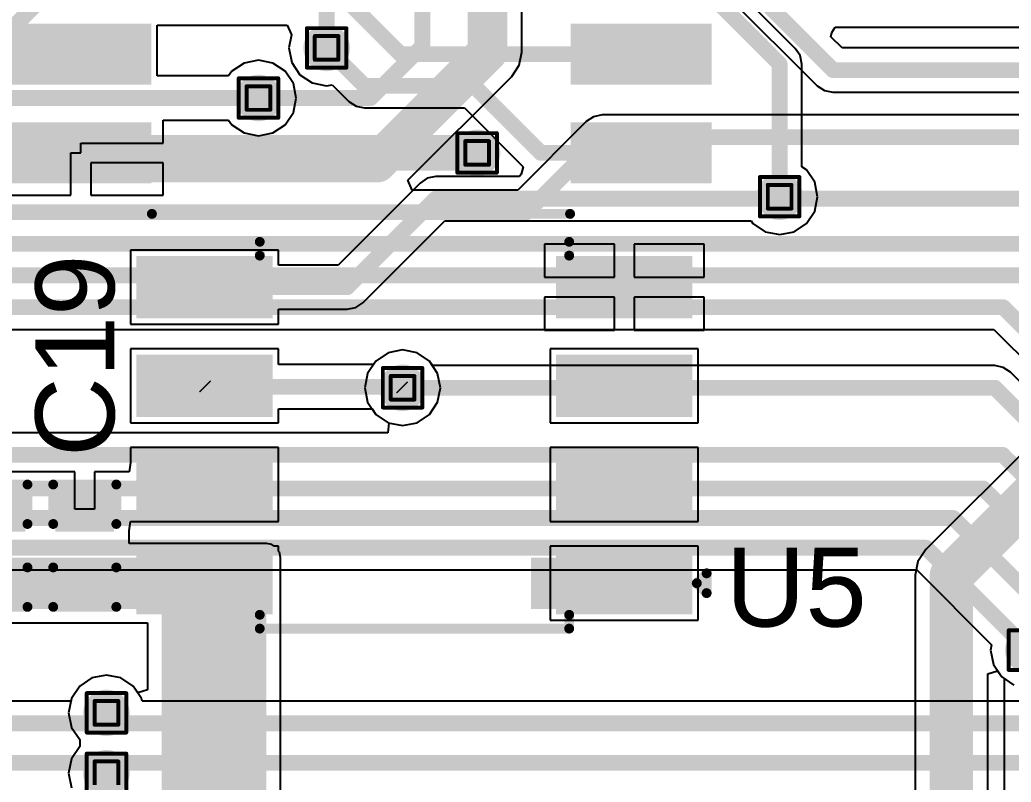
# Model space of a CAD drawing. Header units: inches. Extents: x -8 to 208, y -3 to 109.
# Drawn here: x 21.95 to 34.7, y 39.12 to 48.93 of the extents above; entities that cross this region are included whole.
import ezdxf

# ---------------------------------------------------------------- set-up
doc = ezdxf.new("R2010")
doc.units = ezdxf.units.IN
for name, color, linetype in [('BottomLayer', 5, 'Continuous'), ('DrillDrawing', 1, 'Continuous'), ('TopLayer', 1, 'Continuous'), ('TopOverlay', 2, 'Continuous'), ('TopPaste', 8, 'Continuous'), ('TopSolder', 216, 'Continuous'), ('ViaHoleLayer', 16, 'Continuous')]:
    doc.layers.add(name, color=color, linetype=linetype)
doc.styles.add('Arial', font='', dxfattribs={"height": 0.2})
doc.styles.get('Arial').set_extended_font_data('Arial')

# ---------------------------------------------------------------- blocks, each defined once
blk = doc.blocks.new('SOIC_8_19')
at = {"layer": 'TopLayer'}
for points in [[(-1.925, 2.205), (-1.925, 1.605), (-3.475, 1.605), (-3.475, 2.205)], [(3.475, 2.205), (3.475, 1.605), (1.925, 1.605), (1.925, 2.205)], [(-1.925, 0.935), (-1.925, 0.335), (-3.475, 0.335), (-3.475, 0.935)], [(3.475, 0.935), (3.475, 0.335), (1.925, 0.335), (1.925, 0.935)], [(-1.925, -0.335), (-1.925, -0.935), (-3.475, -0.935), (-3.475, -0.335)], [(3.475, -0.335), (3.475, -0.935), (1.925, -0.935), (1.925, -0.335)], [(-1.925, -1.605), (-1.925, -2.205), (-3.475, -2.205), (-3.475, -1.605)], [(3.475, -1.605), (3.475, -2.205), (1.925, -2.205), (1.925, -1.605)]]:
    blk.add_hatch(color=1, dxfattribs=at).paths.add_polyline_path(points)
at = {"layer": 'TopOverlay'}
blk.add_hatch(color=2, dxfattribs=at).paths.add_polyline_path([(-1.829, 1.575), (-1.499, 1.575), (-1.499, 2.235), (-1.829, 2.235)])
at = {"layer": 'TopPaste'}
for points in [[(-1.925, 2.205), (-1.925, 1.605), (-3.475, 1.605), (-3.475, 2.205)], [(3.475, 2.205), (3.475, 1.605), (1.925, 1.605), (1.925, 2.205)], [(-1.925, 0.935), (-1.925, 0.335), (-3.475, 0.335), (-3.475, 0.935)], [(3.475, 0.935), (3.475, 0.335), (1.925, 0.335), (1.925, 0.935)], [(-1.925, -0.335), (-1.925, -0.935), (-3.475, -0.935), (-3.475, -0.335)], [(3.475, -0.335), (3.475, -0.935), (1.925, -0.935), (1.925, -0.335)], [(-1.925, -1.605), (-1.925, -2.205), (-3.475, -2.205), (-3.475, -1.605)], [(3.475, -1.605), (3.475, -2.205), (1.925, -2.205), (1.925, -1.605)]]:
    blk.add_hatch(color=8, dxfattribs=at).paths.add_polyline_path(points)
at = {"layer": 'TopSolder'}
for points in [[(-1.823, 2.307), (-1.823, 1.503), (-3.577, 1.503), (-3.577, 2.307)], [(3.577, 2.307), (3.577, 1.503), (1.823, 1.503), (1.823, 2.307)], [(-1.823, 1.037), (-1.823, 0.233), (-3.577, 0.233), (-3.577, 1.037)], [(3.577, 1.037), (3.577, 0.233), (1.823, 0.233), (1.823, 1.037)], [(-1.823, -0.233), (-1.823, -1.037), (-3.577, -1.037), (-3.577, -0.233)], [(3.577, -0.233), (3.577, -1.037), (1.823, -1.037), (1.823, -0.233)], [(-1.823, -1.503), (-1.823, -2.307), (-3.577, -2.307), (-3.577, -1.503)], [(3.577, -1.503), (3.577, -2.307), (1.823, -2.307), (1.823, -1.503)]]:
    blk.add_hatch(color=216, dxfattribs=at).paths.add_polyline_path(points)
at = {"layer": 'TopOverlay', "const_width": 0.127}
for points in [[(-1.991, 2.489), (-1.991, 2.311)], [(1.991, 2.489), (-1.991, 2.489)], [(1.991, 2.489), (1.991, 2.311)], [(-3.632, 1.905), (-3.759, 2.032)], [(-3.759, 2.032), (-3.759, 1.778)], [(-3.632, 1.905), (-3.759, 1.778)], [(-1.991, -2.311), (-1.991, -2.489)], [(1.991, -2.311), (1.991, -2.489)], [(1.991, -2.489), (-1.991, -2.489)]]:
    blk.add_lwpolyline(points, dxfattribs=at)
at = {"layer": 'TopOverlay', "const_width": 0.0635}
for points in [[(-2.022, 2.489, 1), (-1.959, 2.489, 1)], [(-2.022, 2.489, 1), (-1.959, 2.489, 1)], [(1.959, 2.489, 1), (2.022, 2.489, 1)], [(1.959, 2.489, 1), (2.022, 2.489, 1)], [(-2.022, 2.311, 1), (-1.959, 2.311, 1)], [(1.959, 2.311, 1), (2.022, 2.311, 1)], [(-3.791, 2.032, 1), (-3.727, 2.032, 1)], [(-3.791, 2.032, 1), (-3.727, 2.032, 1)], [(-3.664, 1.905, 1), (-3.6, 1.905, 1)], [(-3.664, 1.905, 1), (-3.6, 1.905, 1)], [(-3.791, 1.778, 1), (-3.727, 1.778, 1)], [(-3.791, 1.778, 1), (-3.727, 1.778, 1)], [(-2.022, -2.311, 1), (-1.959, -2.311, 1)], [(1.959, -2.311, 1), (2.022, -2.311, 1)], [(-2.022, -2.489, 1), (-1.959, -2.489, 1)], [(-2.022, -2.489, 1), (-1.959, -2.489, 1)], [(1.959, -2.489, 1), (2.022, -2.489, 1)], [(1.959, -2.489, 1), (2.022, -2.489, 1)]]:
    blk.add_lwpolyline(points, format="xyb", close=True, dxfattribs=at)
blk = doc.blocks.new('SOIC_8__208______21')
at = {"layer": 'TopLayer'}
for points in [[(-4.41, 2.195), (-2.8, 2.195), (-2.8, 1.615), (-4.41, 1.615)], [(2.8, 2.195), (4.41, 2.195), (4.41, 1.615), (2.8, 1.615)], [(-4.41, 0.925), (-2.8, 0.925), (-2.8, 0.345), (-4.41, 0.345)], [(2.8, 0.925), (4.41, 0.925), (4.41, 0.345), (2.8, 0.345)], [(-4.41, -0.345), (-2.8, -0.345), (-2.8, -0.925), (-4.41, -0.925)], [(2.8, -0.345), (4.41, -0.345), (4.41, -0.925), (2.8, -0.925)], [(-4.41, -1.615), (-2.8, -1.615), (-2.8, -2.195), (-4.41, -2.195)], [(2.8, -1.615), (4.41, -1.615), (4.41, -2.195), (2.8, -2.195)]]:
    blk.add_hatch(color=1, dxfattribs=at).paths.add_polyline_path(points)
at = {"layer": 'TopOverlay'}
blk.add_hatch(color=2, dxfattribs=at).paths.add_polyline_path([(-2.692, 1.625), (-2.337, 1.625), (-2.337, 2.209), (-2.692, 2.209)])
at = {"layer": 'TopPaste'}
for points in [[(-4.41, 2.195), (-2.8, 2.195), (-2.8, 1.615), (-4.41, 1.615)], [(2.8, 2.195), (4.41, 2.195), (4.41, 1.615), (2.8, 1.615)], [(-4.41, 0.925), (-2.8, 0.925), (-2.8, 0.345), (-4.41, 0.345)], [(2.8, 0.925), (4.41, 0.925), (4.41, 0.345), (2.8, 0.345)], [(-4.41, -0.345), (-2.8, -0.345), (-2.8, -0.925), (-4.41, -0.925)], [(2.8, -0.345), (4.41, -0.345), (4.41, -0.925), (2.8, -0.925)], [(-4.41, -1.615), (-2.8, -1.615), (-2.8, -2.195), (-4.41, -2.195)], [(2.8, -1.615), (4.41, -1.615), (4.41, -2.195), (2.8, -2.195)]]:
    blk.add_hatch(color=8, dxfattribs=at).paths.add_polyline_path(points)
at = {"layer": 'TopSolder'}
for points in [[(-4.512, 2.297), (-2.698, 2.297), (-2.698, 1.513), (-4.512, 1.513)], [(2.698, 2.297), (4.512, 2.297), (4.512, 1.513), (2.698, 1.513)], [(-4.512, 1.027), (-2.698, 1.027), (-2.698, 0.243), (-4.512, 0.243)], [(2.698, 1.027), (4.512, 1.027), (4.512, 0.243), (2.698, 0.243)], [(-4.512, -0.243), (-2.698, -0.243), (-2.698, -1.027), (-4.512, -1.027)], [(2.698, -0.243), (4.512, -0.243), (4.512, -1.027), (2.698, -1.027)], [(-4.512, -1.513), (-2.698, -1.513), (-2.698, -2.297), (-4.512, -2.297)], [(2.698, -1.513), (4.512, -1.513), (4.512, -2.297), (2.698, -2.297)]]:
    blk.add_hatch(color=216, dxfattribs=at).paths.add_polyline_path(points)
at = {"layer": 'TopOverlay', "const_width": 0.127}
for points in [[(-2.69, 2.69), (2.69, 2.69)], [(-4.699, 2.057), (-4.572, 1.93)], [(-4.699, 1.803), (-4.699, 2.057)], [(-4.699, 1.803), (-4.572, 1.93)], [(-2.69, -2.69), (2.69, -2.69)]]:
    blk.add_lwpolyline(points, dxfattribs=at)
at = {"layer": 'TopOverlay', "const_width": 0.0635}
for points in [[(-2.722, 2.69, 1), (-2.658, 2.69, 1)], [(2.658, 2.69, 1), (2.722, 2.69, 1)], [(-4.731, 2.057, 1), (-4.667, 2.057, 1)], [(-4.731, 2.057, 1), (-4.667, 2.057, 1)], [(-4.604, 1.93, 1), (-4.54, 1.93, 1)], [(-4.604, 1.93, 1), (-4.54, 1.93, 1)], [(-4.731, 1.803, 1), (-4.667, 1.803, 1)], [(-4.731, 1.803, 1), (-4.667, 1.803, 1)], [(-2.722, -2.69, 1), (-2.658, -2.69, 1)], [(2.658, -2.69, 1), (2.722, -2.69, 1)]]:
    blk.add_lwpolyline(points, format="xyb", close=True, dxfattribs=at)
blk = doc.blocks.new('C___0402_138')
at = {"layer": 'TopLayer'}
for points in [[(-0.699, -0.318), (-0.699, 0.317), (-0.241, 0.317), (-0.241, -0.318)], [(0.241, -0.318), (0.241, 0.317), (0.699, 0.317), (0.699, -0.318)]]:
    blk.add_hatch(color=1, dxfattribs=at).paths.add_polyline_path(points)
at = {"layer": 'TopPaste'}
for points in [[(-0.699, -0.318), (-0.699, 0.317), (-0.241, 0.317), (-0.241, -0.318)], [(0.241, -0.318), (0.241, 0.317), (0.699, 0.317), (0.699, -0.318)]]:
    blk.add_hatch(color=8, dxfattribs=at).paths.add_polyline_path(points)
at = {"layer": 'TopSolder'}
for points in [[(-0.758, -0.377), (-0.758, 0.377), (-0.181, 0.377), (-0.181, -0.377)], [(0.181, -0.377), (0.181, 0.377), (0.758, 0.377), (0.758, -0.377)]]:
    blk.add_hatch(color=216, dxfattribs=at).paths.add_polyline_path(points)
at = {"layer": 'TopOverlay', "const_width": 0.127}
for points in [[(-0.787, -0.406), (-0.787, 0.406)], [(-0.279, 0.406), (-0.787, 0.406)], [(0.787, 0.406), (0.279, 0.406)], [(0.787, -0.406), (0.787, 0.406)], [(-0.279, -0.406), (-0.787, -0.406)], [(0.787, -0.406), (0.279, -0.406)]]:
    blk.add_lwpolyline(points, dxfattribs=at)
at = {"layer": 'TopOverlay', "const_width": 0.0635}
for points in [[(-0.819, 0.406, 1), (-0.756, 0.406, 1)], [(-0.819, 0.406, 1), (-0.756, 0.406, 1)], [(-0.311, 0.406, 1), (-0.248, 0.406, 1)], [(0.248, 0.406, 1), (0.311, 0.406, 1)], [(0.756, 0.406, 1), (0.819, 0.406, 1)], [(0.756, 0.406, 1), (0.819, 0.406, 1)], [(-0.819, -0.406, 1), (-0.756, -0.406, 1)], [(-0.819, -0.406, 1), (-0.756, -0.406, 1)], [(-0.311, -0.406, 1), (-0.248, -0.406, 1)], [(0.248, -0.406, 1), (0.311, -0.406, 1)], [(0.756, -0.406, 1), (0.819, -0.406, 1)], [(0.756, -0.406, 1), (0.819, -0.406, 1)]]:
    blk.add_lwpolyline(points, format="xyb", close=True, dxfattribs=at)
blk = doc.blocks.new('C___0402_139')
at = {"layer": 'TopLayer'}
for points in [[(-0.699, -0.318), (-0.699, 0.317), (-0.241, 0.317), (-0.241, -0.318)], [(0.241, -0.318), (0.241, 0.317), (0.699, 0.317), (0.699, -0.318)]]:
    blk.add_hatch(color=1, dxfattribs=at).paths.add_polyline_path(points)
at = {"layer": 'TopPaste'}
for points in [[(-0.699, -0.318), (-0.699, 0.317), (-0.241, 0.317), (-0.241, -0.318)], [(0.241, -0.318), (0.241, 0.317), (0.699, 0.317), (0.699, -0.318)]]:
    blk.add_hatch(color=8, dxfattribs=at).paths.add_polyline_path(points)
at = {"layer": 'TopSolder'}
for points in [[(-0.758, -0.377), (-0.758, 0.377), (-0.181, 0.377), (-0.181, -0.377)], [(0.181, -0.377), (0.181, 0.377), (0.758, 0.377), (0.758, -0.377)]]:
    blk.add_hatch(color=216, dxfattribs=at).paths.add_polyline_path(points)
at = {"layer": 'TopOverlay', "const_width": 0.127}
for points in [[(-0.787, -0.406), (-0.787, 0.406)], [(-0.279, 0.406), (-0.787, 0.406)], [(0.787, 0.406), (0.279, 0.406)], [(0.787, -0.406), (0.787, 0.406)], [(-0.279, -0.406), (-0.787, -0.406)], [(0.787, -0.406), (0.279, -0.406)]]:
    blk.add_lwpolyline(points, dxfattribs=at)
at = {"layer": 'TopOverlay', "const_width": 0.0635}
for points in [[(-0.819, 0.406, 1), (-0.756, 0.406, 1)], [(-0.819, 0.406, 1), (-0.756, 0.406, 1)], [(-0.311, 0.406, 1), (-0.248, 0.406, 1)], [(0.248, 0.406, 1), (0.311, 0.406, 1)], [(0.756, 0.406, 1), (0.819, 0.406, 1)], [(0.756, 0.406, 1), (0.819, 0.406, 1)], [(-0.819, -0.406, 1), (-0.756, -0.406, 1)], [(-0.819, -0.406, 1), (-0.756, -0.406, 1)], [(-0.311, -0.406, 1), (-0.248, -0.406, 1)], [(0.248, -0.406, 1), (0.311, -0.406, 1)], [(0.756, -0.406, 1), (0.819, -0.406, 1)], [(0.756, -0.406, 1), (0.819, -0.406, 1)]]:
    blk.add_lwpolyline(points, format="xyb", close=True, dxfattribs=at)

msp = doc.modelspace()

# ---------------------------------------------------------------- hatches: boundary and pattern name
at = {"layer": 'BottomLayer'}
h = msp.add_hatch(color=5, dxfattribs=at)
edge = h.paths.add_edge_path()
edge.add_arc((25.896, 48.57), 0.3, 0, 360)
h = msp.add_hatch(color=5, dxfattribs=at)
edge = h.paths.add_edge_path()
edge.add_arc((25.019, 47.925), 0.3, 0, 360)
h = msp.add_hatch(color=5, dxfattribs=at)
edge = h.paths.add_edge_path()
edge.add_arc((27.832, 47.219), 0.3, 0, 360)
h = msp.add_hatch(color=5, dxfattribs=at)
edge = h.paths.add_edge_path()
edge.add_arc((31.725, 46.655), 0.3, 0, 360)
h = msp.add_hatch(color=5, dxfattribs=at)
edge = h.paths.add_edge_path()
edge.add_arc((26.873, 44.196), 0.3, 0, 360)
h = msp.add_hatch(color=5, dxfattribs=at)
edge = h.paths.add_edge_path()
edge.add_arc((34.925, 40.82), 0.3, 0, 360)
h = msp.add_hatch(color=5, dxfattribs=at)
edge = h.paths.add_edge_path()
edge.add_arc((23.063, 40.013), 0.3, 0, 360)
h = msp.add_hatch(color=5, dxfattribs=at)
edge = h.paths.add_edge_path()
edge.add_arc((23.063, 39.235), 0.3, 0, 360)
at = {"layer": 'TopLayer'}
h = msp.add_hatch(color=1, dxfattribs=at)
edge = h.paths.add_edge_path()
edge.add_arc((25.896, 48.57), 0.3, 0, 360)
h = msp.add_hatch(color=1, dxfattribs=at)
edge = h.paths.add_edge_path()
edge.add_arc((25.019, 47.925), 0.3, 0, 360)
h = msp.add_hatch(color=1, dxfattribs=at)
edge = h.paths.add_edge_path()
edge.add_arc((27.832, 47.219), 0.3, 0, 360)
h = msp.add_hatch(color=1, dxfattribs=at)
edge = h.paths.add_edge_path()
edge.add_arc((31.725, 46.655), 0.3, 0, 360)
h = msp.add_hatch(color=1, dxfattribs=at)
edge = h.paths.add_edge_path()
edge.add_arc((26.873, 44.196), 0.3, 0, 360)
for points in [[(21.285, 41.351), (25.121, 41.351), (25.121, 42.012), (21.285, 42.012)], [(23.774, 37.236), (25.121, 37.236), (25.121, 42.012), (23.774, 42.012)]]:
    msp.add_hatch(color=1, dxfattribs=at).paths.add_polyline_path(points)
h = msp.add_hatch(color=1, dxfattribs=at)
edge = h.paths.add_edge_path()
edge.add_arc((34.925, 40.82), 0.3, 0, 360)
h = msp.add_hatch(color=1, dxfattribs=at)
edge = h.paths.add_edge_path()
edge.add_arc((23.063, 40.013), 0.3, 0, 360)
h = msp.add_hatch(color=1, dxfattribs=at)
edge = h.paths.add_edge_path()
edge.add_arc((23.063, 39.235), 0.3, 0, 360)
at = {"layer": 'ViaHoleLayer'}
h = msp.add_hatch(color=16, dxfattribs=at)
edge = h.paths.add_edge_path()
edge.add_arc((25.896, 48.57), 0.15, 0, 360)
h = msp.add_hatch(color=16, dxfattribs=at)
edge = h.paths.add_edge_path()
edge.add_arc((25.019, 47.925), 0.15, 0, 360)
h = msp.add_hatch(color=16, dxfattribs=at)
edge = h.paths.add_edge_path()
edge.add_arc((27.832, 47.219), 0.15, 0, 360)
h = msp.add_hatch(color=16, dxfattribs=at)
edge = h.paths.add_edge_path()
edge.add_arc((31.725, 46.655), 0.15, 0, 360)
h = msp.add_hatch(color=16, dxfattribs=at)
edge = h.paths.add_edge_path()
edge.add_arc((26.873, 44.196), 0.15, 0, 360)
h = msp.add_hatch(color=16, dxfattribs=at)
edge = h.paths.add_edge_path()
edge.add_arc((23.063, 40.013), 0.15, 0, 360)
h = msp.add_hatch(color=16, dxfattribs=at)
edge = h.paths.add_edge_path()
edge.add_arc((23.063, 39.235), 0.15, 0, 360)

# ---------------------------------------------------------------- linework, layer by layer
at = {"layer": 'BottomLayer'}
for p, q in [((29.543, 50.75), (32.209, 48.084)), ((28.406, 48.514), (28.406, 50.167)), ((32.384, 48.714), (32.396, 48.769)), ((32.396, 48.769), (32.44, 48.839)), ((32.44, 48.839), (39.197, 48.839)), ((32.528, 48.57), (32.384, 48.714)), ((28.372, 48.346), (28.406, 48.514)), ((28.406, 48.514), (28.406, 48.514)), ((38.786, 48.57), (32.528, 48.57)), ((28.277, 48.203), (28.372, 48.346)), ((26.942, 46.868), (28.277, 48.203)), ((32.209, 48.084), (32.209, 48.084)), ((32.209, 48.084), (32.301, 48.022)), ((32.301, 48.022), (32.41, 48.001)), ((32.41, 48.001), (32.41, 48.001)), ((32.41, 48.001), (36.335, 48.001)), ((29.439, 47.707), (29.33, 47.685)), ((36.141, 47.707), (29.439, 47.707)), ((29.439, 47.707), (29.439, 47.707)), ((29.237, 47.623), (28.355, 46.741)), ((29.33, 47.685), (29.237, 47.623)), ((29.237, 47.623), (29.237, 47.623)), ((26.995, 46.741), (26.942, 46.868)), ((28.355, 46.741), (26.995, 46.741)), ((20.382, 44.948), (34.482, 44.948)), ((34.482, 44.948), (35.112, 44.317)), ((26.687, 44.646), (26.529, 44.54)), ((26.873, 44.683), (26.687, 44.646)), ((27.06, 44.646), (26.873, 44.683)), ((27.218, 44.54), (27.06, 44.646)), ((26.529, 44.54), (26.423, 44.382)), ((27.257, 44.481), (27.218, 44.54)), ((34.493, 44.481), (27.257, 44.481)), ((34.602, 44.459), (34.493, 44.481)), ((34.493, 44.481), (34.493, 44.481)), ((34.695, 44.397), (34.602, 44.459)), ((34.999, 44.093), (34.695, 44.397)), ((26.423, 44.382), (26.386, 44.196)), ((26.386, 44.196), (26.423, 44.01)), ((26.423, 44.01), (26.529, 43.852)), ((26.529, 43.852), (26.687, 43.746)), ((26.695, 43.744), (26.683, 43.617)), ((26.687, 43.746), (26.695, 43.744)), ((26.683, 43.617), (15.185, 43.617)), ((14.644, 41.854), (33.488, 41.854)), ((33.488, 41.854), (34.452, 40.89)), ((34.452, 40.89), (34.438, 40.82)), ((34.438, 40.82), (34.475, 40.634)), ((34.475, 40.634), (34.581, 40.476)), ((22.877, 40.463), (22.719, 40.357)), ((23.063, 40.5), (22.877, 40.463)), ((23.25, 40.463), (23.063, 40.5)), ((23.408, 40.357), (23.25, 40.463)), ((34.581, 40.476), (34.739, 40.37)), ((22.719, 40.357), (22.613, 40.199)), ((23.513, 40.199), (23.408, 40.357)), ((22.613, 40.199), (22.576, 40.013)), ((23.521, 40.163), (23.513, 40.199)), ((41.678, 40.163), (23.521, 40.163)), ((22.576, 40.013), (22.613, 39.826)), ((22.613, 39.826), (22.719, 39.668)), ((22.719, 39.668), (22.719, 39.58)), ((22.719, 39.58), (22.613, 39.422)), ((22.613, 39.422), (22.576, 39.235)), ((22.576, 39.235), (22.613, 39.049))]:
    msp.add_line(p, q, dxfattribs=at)
for points, const_width in [([(29.661, 51.034), (32.41, 48.285)], 0.203), ([(25.896, 48.57), (25.896, 50.541)], 0.203), ([(27.965, 48.514), (27.965, 50.368)], 0.508), ([(20.084, 47.059), (23.309, 50.284)], 0.203), ([(27.127, 48.59), (27.127, 49.759)], 0.203), ([(26.543, 47.092), (27.965, 48.514)], 0.508), ([(26.462, 47.925), (27.127, 48.59)], 0.203), ([(32.41, 48.285), (38.786, 48.285)], 0.203), ([(25.019, 47.925), (26.462, 47.925)], 0.203), ([(28.473, 46.457), (29.439, 47.422)], 0.203), ([(29.439, 47.422), (36.525, 47.422)], 0.203), ([(21.336, 47.092), (26.543, 47.092)], 0.508), ([(31.725, 46.63), (31.725, 46.655)], 0.203), ([(31.725, 46.63), (38.994, 46.63)], 0.203), ([(16.453, 46.457), (28.473, 46.457)], 0.203), ([(16.32, 46.05), (36.5, 46.05)], 0.203), ([(16.188, 45.644), (35.712, 45.644)], 0.203), ([(16.058, 45.233), (34.6, 45.233)], 0.203), ([(34.6, 45.233), (35.585, 44.247)], 0.203), ([(26.873, 44.196), (34.493, 44.196)], 0.203), ([(34.493, 44.196), (35.128, 43.561)], 0.203), ([(15.067, 43.332), (34.595, 43.332)], 0.203), ([(34.595, 43.332), (35.154, 42.774)], 0.203), ([(14.96, 42.901), (34.341, 42.901)], 0.203), ([(34.341, 42.901), (35.103, 42.139)], 0.203), ([(15.037, 42.52), (33.96, 42.52)], 0.203), ([(33.96, 42.52), (35.08, 41.399)], 0.203), ([(14.644, 42.139), (33.606, 42.139)], 0.203), ([(33.606, 42.139), (34.925, 40.82)], 0.203), ([(23.063, 40.013), (23.198, 39.878)], 0.203), ([(23.198, 39.878), (41.61, 39.878)], 0.203), ([(23.063, 39.235), (23.198, 39.37)], 0.203), ([(23.198, 39.37), (46.988, 39.37)], 0.203)]:
    msp.add_lwpolyline(points, dxfattribs=dict(at, const_width=const_width))
for points, const_width in [([(27.838, 48.514, 1), (28.092, 48.514, 1)], 0.254), ([(27.838, 48.514, 1), (28.092, 48.514, 1)], 0.254), ([(25.845, 48.57, 1), (25.946, 48.57, 1)], 0.102), ([(27.076, 48.59, 1), (27.178, 48.59, 1)], 0.102), ([(27.076, 48.59, 1), (27.178, 48.59, 1)], 0.102), ([(32.36, 48.285, 1), (32.461, 48.285, 1)], 0.102), ([(32.36, 48.285, 1), (32.461, 48.285, 1)], 0.102), ([(24.968, 47.925, 1), (25.07, 47.925, 1)], 0.102), ([(26.411, 47.925, 1), (26.513, 47.925, 1)], 0.102), ([(26.411, 47.925, 1), (26.513, 47.925, 1)], 0.102), ([(29.388, 47.422, 1), (29.489, 47.422, 1)], 0.102), ([(29.388, 47.422, 1), (29.489, 47.422, 1)], 0.102), ([(26.416, 47.092, 1), (26.67, 47.092, 1)], 0.254), ([(26.416, 47.092, 1), (26.67, 47.092, 1)], 0.254), ([(31.674, 46.655, 1), (31.775, 46.655, 1)], 0.102), ([(31.674, 46.63, 1), (31.775, 46.63, 1)], 0.102), ([(31.674, 46.63, 1), (31.775, 46.63, 1)], 0.102), ([(28.423, 46.457, 1), (28.524, 46.457, 1)], 0.102), ([(28.423, 46.457, 1), (28.524, 46.457, 1)], 0.102), ([(34.549, 45.233, 1), (34.65, 45.233, 1)], 0.102), ([(34.549, 45.233, 1), (34.65, 45.233, 1)], 0.102), ([(26.822, 44.196, 1), (26.924, 44.196, 1)], 0.102), ([(34.442, 44.196, 1), (34.544, 44.196, 1)], 0.102), ([(34.442, 44.196, 1), (34.544, 44.196, 1)], 0.102), ([(34.544, 43.332, 1), (34.646, 43.332, 1)], 0.102), ([(34.544, 43.332, 1), (34.646, 43.332, 1)], 0.102), ([(34.29, 42.901, 1), (34.392, 42.901, 1)], 0.102), ([(34.29, 42.901, 1), (34.392, 42.901, 1)], 0.102), ([(33.909, 42.52, 1), (34.011, 42.52, 1)], 0.102), ([(33.909, 42.52, 1), (34.011, 42.52, 1)], 0.102), ([(33.556, 42.139, 1), (33.657, 42.139, 1)], 0.102), ([(33.556, 42.139, 1), (33.657, 42.139, 1)], 0.102), ([(23.012, 40.013, 1), (23.114, 40.013, 1)], 0.102), ([(23.147, 39.878, 1), (23.249, 39.878, 1)], 0.102), ([(23.147, 39.878, 1), (23.249, 39.878, 1)], 0.102), ([(23.147, 39.37, 1), (23.249, 39.37, 1)], 0.102), ([(23.147, 39.37, 1), (23.249, 39.37, 1)], 0.102), ([(23.012, 39.235, 1), (23.114, 39.235, 1)], 0.102)]:
    msp.add_lwpolyline(points, format="xyb", close=True, dxfattribs=dict(at, const_width=const_width))
at = {"layer": 'DrillDrawing', "const_width": 0.0508}
for points in [[(25.642, 48.824), (26.15, 48.824)], [(25.642, 48.316), (25.642, 48.824)], [(25.743, 48.722), (26.048, 48.722)], [(25.743, 48.417), (25.743, 48.722)], [(26.048, 48.417), (26.048, 48.722)], [(26.15, 48.316), (26.15, 48.824)], [(25.642, 48.316), (26.15, 48.316)], [(25.743, 48.417), (26.048, 48.417)], [(24.765, 48.179), (25.273, 48.179)], [(24.765, 47.671), (24.765, 48.179)], [(24.867, 48.077), (25.171, 48.077)], [(24.867, 47.773), (24.867, 48.077)], [(25.171, 47.773), (25.171, 48.077)], [(25.273, 47.671), (25.273, 48.179)], [(24.867, 47.773), (25.171, 47.773)], [(24.765, 47.671), (25.273, 47.671)], [(27.578, 47.473), (28.086, 47.473)], [(27.578, 46.965), (27.578, 47.473)], [(28.086, 46.965), (28.086, 47.473)], [(27.679, 47.371), (27.984, 47.371)], [(27.679, 47.066), (27.679, 47.371)], [(27.984, 47.066), (27.984, 47.371)], [(27.679, 47.066), (27.984, 47.066)], [(27.578, 46.965), (28.086, 46.965)], [(31.471, 46.909), (31.979, 46.909)], [(31.471, 46.401), (31.471, 46.909)], [(31.572, 46.807), (31.877, 46.807)], [(31.572, 46.503), (31.572, 46.807)], [(31.877, 46.503), (31.877, 46.807)], [(31.979, 46.401), (31.979, 46.909)], [(31.572, 46.503), (31.877, 46.503)], [(31.471, 46.401), (31.979, 46.401)], [(26.619, 44.45), (27.127, 44.45)], [(26.619, 43.942), (26.619, 44.45)], [(27.127, 43.942), (27.127, 44.45)], [(26.721, 44.348), (27.026, 44.348)], [(26.721, 44.044), (26.721, 44.348)], [(27.026, 44.044), (27.026, 44.348)], [(26.721, 44.044), (27.026, 44.044)], [(26.619, 43.942), (27.127, 43.942)], [(34.671, 41.074), (35.179, 41.074)], [(34.671, 40.566), (34.671, 41.074)], [(34.671, 40.566), (35.179, 40.566)], [(22.809, 40.267), (23.317, 40.267)], [(22.809, 39.759), (22.809, 40.267)], [(22.911, 40.165), (23.216, 40.165)], [(22.911, 39.86), (22.911, 40.165)], [(23.216, 39.86), (23.216, 40.165)], [(23.317, 39.759), (23.317, 40.267)], [(22.911, 39.86), (23.216, 39.86)], [(22.809, 39.759), (23.317, 39.759)], [(22.809, 39.489), (23.317, 39.489)], [(22.809, 38.981), (22.809, 39.489)], [(22.911, 39.388), (23.216, 39.388)], [(22.911, 39.083), (22.911, 39.388)], [(23.216, 39.083), (23.216, 39.388)], [(23.317, 38.981), (23.317, 39.489)]]:
    msp.add_lwpolyline(points, dxfattribs=at)
at = {"layer": 'DrillDrawing', "const_width": 0.0254}
for points in [[(25.629, 48.824, 1), (25.654, 48.824, 1)], [(25.629, 48.824, 1), (25.654, 48.824, 1)], [(25.731, 48.722, 1), (25.756, 48.722, 1)], [(25.731, 48.722, 1), (25.756, 48.722, 1)], [(26.035, 48.722, 1), (26.061, 48.722, 1)], [(26.035, 48.722, 1), (26.061, 48.722, 1)], [(26.137, 48.824, 1), (26.162, 48.824, 1)], [(26.137, 48.824, 1), (26.162, 48.824, 1)], [(25.629, 48.316, 1), (25.654, 48.316, 1)], [(25.629, 48.316, 1), (25.654, 48.316, 1)], [(25.731, 48.417, 1), (25.756, 48.417, 1)], [(25.731, 48.417, 1), (25.756, 48.417, 1)], [(26.035, 48.417, 1), (26.061, 48.417, 1)], [(26.035, 48.417, 1), (26.061, 48.417, 1)], [(26.137, 48.316, 1), (26.162, 48.316, 1)], [(26.137, 48.316, 1), (26.162, 48.316, 1)], [(24.752, 48.179, 1), (24.778, 48.179, 1)], [(24.752, 48.179, 1), (24.778, 48.179, 1)], [(24.854, 48.077, 1), (24.879, 48.077, 1)], [(24.854, 48.077, 1), (24.879, 48.077, 1)], [(25.159, 48.077, 1), (25.184, 48.077, 1)], [(25.159, 48.077, 1), (25.184, 48.077, 1)], [(25.26, 48.179, 1), (25.286, 48.179, 1)], [(25.26, 48.179, 1), (25.286, 48.179, 1)], [(24.854, 47.773, 1), (24.879, 47.773, 1)], [(24.854, 47.773, 1), (24.879, 47.773, 1)], [(25.159, 47.773, 1), (25.184, 47.773, 1)], [(25.159, 47.773, 1), (25.184, 47.773, 1)], [(24.752, 47.671, 1), (24.778, 47.671, 1)], [(24.752, 47.671, 1), (24.778, 47.671, 1)], [(25.26, 47.671, 1), (25.286, 47.671, 1)], [(25.26, 47.671, 1), (25.286, 47.671, 1)], [(27.565, 47.473, 1), (27.591, 47.473, 1)], [(27.565, 47.473, 1), (27.591, 47.473, 1)], [(28.073, 47.473, 1), (28.099, 47.473, 1)], [(28.073, 47.473, 1), (28.099, 47.473, 1)], [(27.667, 47.371, 1), (27.692, 47.371, 1)], [(27.667, 47.371, 1), (27.692, 47.371, 1)], [(27.972, 47.371, 1), (27.997, 47.371, 1)], [(27.972, 47.371, 1), (27.997, 47.371, 1)], [(27.667, 47.066, 1), (27.692, 47.066, 1)], [(27.667, 47.066, 1), (27.692, 47.066, 1)], [(27.972, 47.066, 1), (27.997, 47.066, 1)], [(27.972, 47.066, 1), (27.997, 47.066, 1)], [(27.565, 46.965, 1), (27.591, 46.965, 1)], [(27.565, 46.965, 1), (27.591, 46.965, 1)], [(28.073, 46.965, 1), (28.099, 46.965, 1)], [(28.073, 46.965, 1), (28.099, 46.965, 1)], [(31.458, 46.909, 1), (31.483, 46.909, 1)], [(31.458, 46.909, 1), (31.483, 46.909, 1)], [(31.559, 46.807, 1), (31.585, 46.807, 1)], [(31.559, 46.807, 1), (31.585, 46.807, 1)], [(31.864, 46.807, 1), (31.89, 46.807, 1)], [(31.864, 46.807, 1), (31.89, 46.807, 1)], [(31.966, 46.909, 1), (31.991, 46.909, 1)], [(31.966, 46.909, 1), (31.991, 46.909, 1)], [(31.559, 46.503, 1), (31.585, 46.503, 1)], [(31.559, 46.503, 1), (31.585, 46.503, 1)], [(31.864, 46.503, 1), (31.89, 46.503, 1)], [(31.864, 46.503, 1), (31.89, 46.503, 1)], [(31.458, 46.401, 1), (31.483, 46.401, 1)], [(31.458, 46.401, 1), (31.483, 46.401, 1)], [(31.966, 46.401, 1), (31.991, 46.401, 1)], [(31.966, 46.401, 1), (31.991, 46.401, 1)], [(26.607, 44.45, 1), (26.632, 44.45, 1)], [(26.607, 44.45, 1), (26.632, 44.45, 1)], [(27.114, 44.45, 1), (27.14, 44.45, 1)], [(27.114, 44.45, 1), (27.14, 44.45, 1)], [(26.708, 44.348, 1), (26.733, 44.348, 1)], [(26.708, 44.348, 1), (26.733, 44.348, 1)], [(27.013, 44.348, 1), (27.038, 44.348, 1)], [(27.013, 44.348, 1), (27.038, 44.348, 1)], [(26.708, 44.044, 1), (26.733, 44.044, 1)], [(26.708, 44.044, 1), (26.733, 44.044, 1)], [(27.013, 44.044, 1), (27.038, 44.044, 1)], [(27.013, 44.044, 1), (27.038, 44.044, 1)], [(26.607, 43.942, 1), (26.632, 43.942, 1)], [(26.607, 43.942, 1), (26.632, 43.942, 1)], [(27.114, 43.942, 1), (27.14, 43.942, 1)], [(27.114, 43.942, 1), (27.14, 43.942, 1)], [(34.658, 41.074, 1), (34.684, 41.074, 1)], [(34.658, 41.074, 1), (34.684, 41.074, 1)], [(34.658, 40.566, 1), (34.684, 40.566, 1)], [(34.658, 40.566, 1), (34.684, 40.566, 1)], [(22.797, 40.267, 1), (22.822, 40.267, 1)], [(22.797, 40.267, 1), (22.822, 40.267, 1)], [(22.898, 40.165, 1), (22.924, 40.165, 1)], [(22.898, 40.165, 1), (22.924, 40.165, 1)], [(23.203, 40.165, 1), (23.228, 40.165, 1)], [(23.203, 40.165, 1), (23.228, 40.165, 1)], [(23.305, 40.267, 1), (23.33, 40.267, 1)], [(23.305, 40.267, 1), (23.33, 40.267, 1)], [(22.898, 39.86, 1), (22.924, 39.86, 1)], [(22.898, 39.86, 1), (22.924, 39.86, 1)], [(23.203, 39.86, 1), (23.228, 39.86, 1)], [(23.203, 39.86, 1), (23.228, 39.86, 1)], [(22.797, 39.759, 1), (22.822, 39.759, 1)], [(22.797, 39.759, 1), (22.822, 39.759, 1)], [(23.305, 39.759, 1), (23.33, 39.759, 1)], [(23.305, 39.759, 1), (23.33, 39.759, 1)], [(22.797, 39.489, 1), (22.822, 39.489, 1)], [(22.797, 39.489, 1), (22.822, 39.489, 1)], [(22.898, 39.388, 1), (22.924, 39.388, 1)], [(22.898, 39.388, 1), (22.924, 39.388, 1)], [(23.203, 39.388, 1), (23.228, 39.388, 1)], [(23.203, 39.388, 1), (23.228, 39.388, 1)], [(23.305, 39.489, 1), (23.33, 39.489, 1)], [(23.305, 39.489, 1), (23.33, 39.489, 1)]]:
    msp.add_lwpolyline(points, format="xyb", close=True, dxfattribs=at)
at = {"layer": 'TopLayer'}
for p, q in [((31.926, 48.563), (31.164, 49.325)), ((23.716, 48.21), (23.716, 48.864)), ((23.716, 48.864), (25.388, 48.864)), ((25.388, 48.864), (25.442, 48.737)), ((25.442, 48.737), (25.408, 48.57)), ((25.408, 48.57), (25.446, 48.383)), ((31.988, 48.471), (31.926, 48.563)), ((32.009, 48.362), (31.988, 48.471)), ((24.833, 48.375), (24.675, 48.269)), ((25.019, 48.412), (24.833, 48.375)), ((25.205, 48.375), (25.019, 48.412)), ((25.363, 48.269), (25.205, 48.375)), ((25.446, 48.383), (25.551, 48.225)), ((32.009, 47.039), (32.009, 48.362)), ((32.009, 48.362), (32.009, 48.362)), ((24.675, 48.269), (24.635, 48.21)), ((25.469, 48.111), (25.363, 48.269)), ((25.551, 48.225), (25.709, 48.12)), ((24.635, 48.21), (23.716, 48.21)), ((25.506, 47.925), (25.469, 48.111)), ((25.709, 48.12), (25.896, 48.082)), ((25.896, 48.082), (25.966, 48.096)), ((25.966, 48.096), (26.182, 47.881)), ((25.469, 47.739), (25.506, 47.925)), ((26.182, 47.881), (26.182, 47.881)), ((26.182, 47.881), (26.274, 47.819)), ((25.363, 47.581), (25.469, 47.739)), ((26.274, 47.819), (26.383, 47.797)), ((26.383, 47.797), (27.67, 47.797)), ((27.67, 47.797), (28.425, 47.041)), ((23.792, 47.346), (23.792, 47.64)), ((23.792, 47.64), (24.635, 47.64)), ((24.635, 47.64), (24.675, 47.581)), ((24.675, 47.581), (24.833, 47.475)), ((25.205, 47.475), (25.363, 47.581)), ((24.833, 47.475), (25.019, 47.438)), ((25.019, 47.438), (25.205, 47.475)), ((22.733, 47.219), (22.733, 47.346)), ((22.733, 47.346), (23.792, 47.346)), ((22.606, 46.675), (22.606, 47.219)), ((22.606, 47.219), (22.733, 47.219)), ((23.792, 47.092), (22.86, 47.092)), ((22.86, 47.092), (22.86, 46.675)), ((23.792, 46.675), (23.792, 47.092)), ((28.4, 46.946), (28.377, 46.914)), ((28.425, 47.041), (28.4, 46.946)), ((32.069, 46.999), (32.009, 47.039)), ((32.175, 46.841), (32.069, 46.999)), ((27.099, 46.831), (26.044, 45.776)), ((27.191, 46.893), (27.099, 46.831)), ((27.099, 46.831), (27.099, 46.831)), ((27.3, 46.914), (27.191, 46.893)), ((28.377, 46.914), (27.3, 46.914)), ((32.212, 46.655), (32.175, 46.841)), ((21.674, 46.675), (22.606, 46.675)), ((22.86, 46.675), (23.792, 46.675)), ((32.175, 46.469), (32.212, 46.655)), ((32.069, 46.311), (32.175, 46.469)), ((26.363, 45.29), (27.418, 46.345)), ((27.418, 46.345), (31.357, 46.345)), ((31.357, 46.345), (31.38, 46.311)), ((31.38, 46.311), (31.538, 46.205)), ((31.911, 46.205), (32.069, 46.311)), ((31.538, 46.205), (31.725, 46.168)), ((31.725, 46.168), (31.911, 46.205)), ((29.599, 46.045), (28.697, 46.045)), ((28.697, 46.045), (28.697, 45.618)), ((29.599, 45.618), (29.599, 46.045)), ((30.755, 46.045), (29.853, 46.045)), ((29.853, 46.045), (29.853, 45.618)), ((30.755, 45.618), (30.755, 46.045)), ((25.278, 45.969), (23.373, 45.969)), ((23.373, 45.969), (23.373, 45.014)), ((25.278, 45.776), (25.278, 45.969)), ((26.044, 45.776), (25.278, 45.776)), ((28.697, 45.618), (29.599, 45.618)), ((29.853, 45.618), (30.755, 45.618)), ((26.271, 45.228), (26.363, 45.29)), ((29.599, 45.364), (28.697, 45.364)), ((28.697, 45.364), (28.697, 44.937)), ((29.599, 44.937), (29.599, 45.364)), ((30.755, 45.364), (29.853, 45.364)), ((29.853, 45.364), (29.853, 44.937)), ((30.755, 44.937), (30.755, 45.364)), ((25.278, 45.014), (25.278, 45.207)), ((25.278, 45.207), (26.162, 45.207)), ((26.162, 45.207), (26.271, 45.228)), ((26.162, 45.207), (26.162, 45.207)), ((23.373, 45.014), (25.278, 45.014)), ((28.697, 44.937), (29.599, 44.937)), ((29.853, 44.937), (30.755, 44.937)), ((25.278, 44.699), (23.373, 44.699)), ((23.373, 44.699), (23.373, 43.744)), ((25.278, 44.494), (25.278, 44.699)), ((26.687, 44.646), (26.529, 44.54)), ((26.873, 44.683), (26.687, 44.646)), ((27.06, 44.646), (26.873, 44.683)), ((27.218, 44.54), (27.06, 44.646)), ((30.678, 44.699), (28.773, 44.699)), ((28.773, 44.699), (28.773, 43.744)), ((30.678, 43.744), (30.678, 44.699)), ((26.529, 44.54), (26.497, 44.494)), ((27.323, 44.382), (27.218, 44.54)), ((26.497, 44.494), (25.278, 44.494)), ((27.36, 44.196), (27.323, 44.382)), ((27.323, 44.01), (27.36, 44.196)), ((27.218, 43.852), (27.323, 44.01)), ((25.278, 43.744), (25.278, 43.924)), ((25.278, 43.924), (26.48, 43.924)), ((26.48, 43.924), (26.529, 43.852)), ((26.529, 43.852), (26.687, 43.746)), ((27.06, 43.746), (27.218, 43.852)), ((23.373, 43.744), (25.278, 43.744)), ((26.687, 43.746), (26.873, 43.709)), ((26.873, 43.709), (27.06, 43.746)), ((28.773, 43.744), (30.678, 43.744)), ((35.002, 43.51), (33.605, 42.113)), ((25.278, 43.429), (23.373, 43.429)), ((23.373, 43.429), (23.373, 43.236)), ((25.278, 42.474), (25.278, 43.429)), ((30.678, 43.429), (28.773, 43.429)), ((28.773, 43.429), (28.773, 42.474)), ((30.678, 42.474), (30.678, 43.429)), ((22.657, 43.116), (21.768, 43.116)), ((22.657, 42.634), (22.657, 43.116)), ((23.246, 43.116), (22.911, 43.116)), ((22.911, 43.116), (22.911, 42.634)), ((23.355, 43.116), (23.246, 43.116)), ((23.373, 43.236), (23.355, 43.116)), ((22.911, 42.634), (22.657, 42.634)), ((23.355, 42.354), (23.373, 42.474)), ((23.373, 42.474), (23.482, 42.474)), ((23.482, 42.474), (25.278, 42.474)), ((28.773, 42.474), (30.678, 42.474)), ((23.355, 42.193), (23.355, 42.354)), ((25.121, 42.193), (23.355, 42.193)), ((25.19, 42.179), (25.121, 42.193)), ((25.22, 42.159), (25.19, 42.179)), ((25.278, 42.159), (25.22, 42.159)), ((25.278, 42.095), (25.278, 42.159)), ((25.288, 42.081), (25.278, 42.095)), ((30.678, 42.159), (28.773, 42.159)), ((28.773, 42.159), (28.773, 41.204)), ((30.678, 41.204), (30.678, 42.159)), ((33.605, 42.113), (33.504, 41.961)), ((25.302, 42.012), (25.288, 42.081)), ((25.302, 38.84), (25.302, 42.012)), ((33.504, 41.961), (33.468, 41.783)), ((33.468, 41.783), (33.468, 35.245)), ((28.773, 41.204), (30.678, 41.204)), ((21.285, 41.17), (23.593, 41.17)), ((23.593, 41.17), (23.593, 40.308)), ((22.877, 40.463), (22.719, 40.357)), ((23.063, 40.5), (22.877, 40.463)), ((23.25, 40.463), (23.063, 40.5)), ((23.408, 40.357), (23.25, 40.463)), ((34.401, 40.516), (34.528, 40.555)), ((34.401, 35.052), (34.401, 40.516)), ((34.528, 40.555), (34.581, 40.476)), ((34.581, 40.476), (34.614, 40.453)), ((34.614, 40.453), (34.614, 25.309)), ((22.719, 40.357), (22.613, 40.199)), ((23.466, 40.27), (23.408, 40.357)), ((23.593, 40.308), (23.466, 40.27)), ((22.613, 40.199), (22.606, 40.163)), ((22.606, 40.163), (19.244, 40.163))]:
    msp.add_line(p, q, dxfattribs=at)
for points, const_width in [([(26.187, 49.149), (26.848, 48.489)], 0.203), ([(30.963, 49.124), (31.725, 48.362)], 0.203), ([(25.896, 48.57), (26.383, 48.082)], 0.203), ([(21.303, 48.489), (22.733, 48.489)], 0.203), ([(26.848, 48.489), (29.943, 48.489)], 0.203), ([(31.725, 46.63), (31.725, 48.362)], 0.203), ([(26.383, 48.082), (27.788, 48.082)], 0.203), ([(27.788, 48.082), (28.651, 47.219)], 0.203), ([(21.308, 47.925), (25.019, 47.925)], 0.203), ([(22.733, 47.219), (27.832, 47.219)], 0.457), ([(28.651, 47.219), (29.943, 47.219)], 0.203), ([(26.162, 45.491), (27.3, 46.63)], 0.203), ([(27.3, 46.63), (31.725, 46.63)], 0.203), ([(24.326, 45.491), (26.162, 45.491)], 0.203), ([(24.326, 44.221), (24.338, 44.209)], 0.203), ([(24.338, 44.209), (26.86, 44.209)], 0.203), ([(26.86, 44.209), (26.873, 44.196)], 0.203), ([(33.934, 41.783), (35.331, 43.18)], 0.559), ([(33.934, 35.052), (33.934, 41.783)], 0.559), ([(22.928, 39.878), (23.063, 40.013)], 0.203), ([(19.126, 39.878), (22.928, 39.878)], 0.203), ([(18.916, 39.37), (22.928, 39.37)], 0.203), ([(22.928, 39.37), (23.063, 39.235)], 0.203)]:
    msp.add_lwpolyline(points, dxfattribs=dict(at, const_width=const_width))
for points, const_width in [([(25.845, 48.57, 1), (25.946, 48.57, 1)], 0.102), ([(22.682, 48.489, 1), (22.784, 48.489, 1)], 0.102), ([(26.797, 48.489, 1), (26.899, 48.489, 1)], 0.102), ([(26.797, 48.489, 1), (26.899, 48.489, 1)], 0.102), ([(29.892, 48.489, 1), (29.994, 48.489, 1)], 0.102), ([(31.674, 48.362, 1), (31.775, 48.362, 1)], 0.102), ([(31.674, 48.362, 1), (31.775, 48.362, 1)], 0.102), ([(26.332, 48.082, 1), (26.434, 48.082, 1)], 0.102), ([(26.332, 48.082, 1), (26.434, 48.082, 1)], 0.102), ([(27.737, 48.082, 1), (27.838, 48.082, 1)], 0.102), ([(27.737, 48.082, 1), (27.838, 48.082, 1)], 0.102), ([(24.968, 47.925, 1), (25.07, 47.925, 1)], 0.102), ([(22.619, 47.219, 1), (22.847, 47.219, 1)], 0.229), ([(27.718, 47.219, 1), (27.946, 47.219, 1)], 0.229), ([(28.6, 47.219, 1), (28.702, 47.219, 1)], 0.102), ([(28.6, 47.219, 1), (28.702, 47.219, 1)], 0.102), ([(29.892, 47.219, 1), (29.994, 47.219, 1)], 0.102), ([(27.249, 46.63, 1), (27.351, 46.63, 1)], 0.102), ([(27.249, 46.63, 1), (27.351, 46.63, 1)], 0.102), ([(31.674, 46.63, 1), (31.775, 46.63, 1)], 0.102), ([(31.674, 46.63, 1), (31.775, 46.63, 1)], 0.102), ([(24.275, 45.491, 1), (24.376, 45.491, 1)], 0.102), ([(26.111, 45.491, 1), (26.213, 45.491, 1)], 0.102), ([(26.111, 45.491, 1), (26.213, 45.491, 1)], 0.102), ([(24.275, 44.221, 1), (24.376, 44.221, 1)], 0.102), ([(24.288, 44.209, 1), (24.389, 44.209, 1)], 0.102), ([(24.288, 44.209, 1), (24.389, 44.209, 1)], 0.102), ([(26.81, 44.209, 1), (26.911, 44.209, 1)], 0.102), ([(26.81, 44.209, 1), (26.911, 44.209, 1)], 0.102), ([(26.822, 44.196, 1), (26.924, 44.196, 1)], 0.102), ([(33.795, 41.783, 1), (34.074, 41.783, 1)], 0.279), ([(33.795, 41.783, 1), (34.074, 41.783, 1)], 0.279), ([(23.012, 40.013, 1), (23.114, 40.013, 1)], 0.102), ([(22.878, 39.878, 1), (22.979, 39.878, 1)], 0.102), ([(22.878, 39.878, 1), (22.979, 39.878, 1)], 0.102), ([(22.878, 39.37, 1), (22.979, 39.37, 1)], 0.102), ([(22.878, 39.37, 1), (22.979, 39.37, 1)], 0.102), ([(23.012, 39.235, 1), (23.114, 39.235, 1)], 0.102)]:
    msp.add_lwpolyline(points, format="xyb", close=True, dxfattribs=dict(at, const_width=const_width))

# ---------------------------------------------------------------- block references
msp.add_blockref('SOIC_8__208______21', (26.338, 49.124))
for name, p, rotation in [('SOIC_8_19', (27.026, 43.586), 180), ('C___0402_138', (21.641, 42.164), 270), ('C___0402_139', (22.784, 42.164), 270)]:
    msp.add_blockref(name, p, dxfattribs=dict(rotation=rotation))

# ---------------------------------------------------------------- texts
at = {"layer": 'TopOverlay', "style": 'Arial'}
msp.add_text('C19', height=1.016, rotation=90, dxfattribs=at).set_placement((23.165, 43.307))
msp.add_text('U5', height=1.016, dxfattribs=at).set_placement((31.031, 41.123))

doc.saveas('drawing.dxf')
